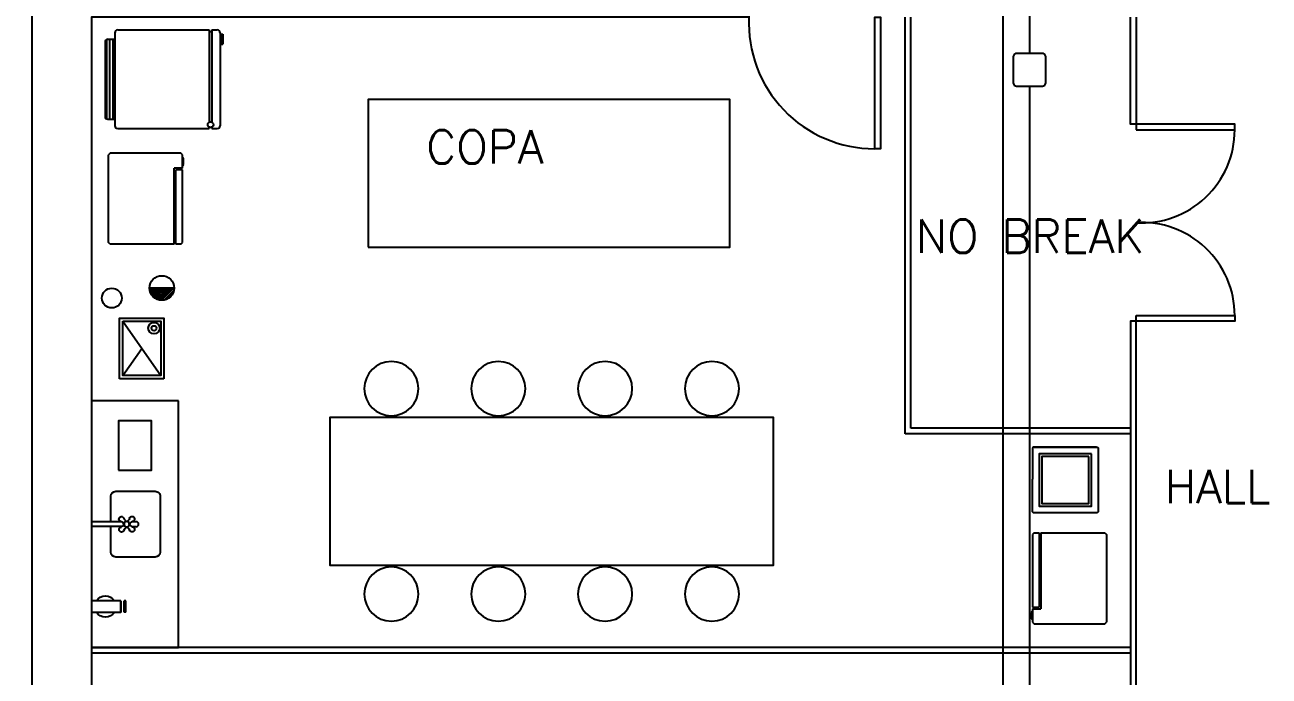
# Model space of a CAD drawing. Header units: metres. Extents: x -367 to 374, y -238 to 224.
# Drawn here: x 343.97 to 351.53, y 185.02 to 188.99 of the extents above; entities that cross this region are included whole.
import ezdxf
from ezdxf.enums import TextEntityAlignment as Align

# ---------------------------------------------------------------- set-up
doc = ezdxf.new("R2010")
doc.units = ezdxf.units.M
for name, color, linetype in [('EL-FIO', 3, 'Continuous'), ('ELE-ALIMENTADORES', 160, 'Continuous'), ('LA_BAU_BASES GERAIS_R00$0$BASE', 253, 'Continuous')]:
    doc.layers.add(name, color=color, linetype=linetype)
doc.styles.add('LA_BAU_BASES GERAIS_R00$0$R60-125-RS', font='romans.shx', dxfattribs={"height": 0.19})
doc.styles.add('LA_BAU_BASES GERAIS_R00$0$R80-100-RS', font='romans.shx', dxfattribs={"height": 0.203})

# ---------------------------------------------------------------- blocks, each defined once
blk = doc.blocks.new('*X50')
at = {"color": 0}
for p, q in [((15.421, 14.448), (15.521, 14.548)), ((15.422, 14.468), (15.503, 14.549)), ((15.431, 14.494), (15.477, 14.54)), ((15.422, 14.432), (15.521, 14.531)), ((15.426, 14.418), (15.521, 14.513)), ((15.431, 14.406), (15.521, 14.495)), ((15.438, 14.395), (15.521, 14.478)), ((15.445, 14.385), (15.521, 14.46)), ((15.454, 14.376), (15.521, 14.442)), ((15.464, 14.368), (15.521, 14.425)), ((15.475, 14.361), (15.521, 14.407)), ((15.487, 14.356), (15.521, 14.389)), ((15.501, 14.352), (15.521, 14.372)), ((15.517, 14.35), (15.521, 14.354))]:
    blk.add_line(p, q, dxfattribs=at)
blk = doc.blocks.new('LA_BAU_BASES GERAIS_R00$0$LA_BAU_ALVENARIA SUPERIOR_R01')
at = {"layer": 'LA_BAU_BASES GERAIS_R00$0$BASE', "linetype": 'Continuous', "ltscale": 0.5}
for p, q in [((249.32, 186.5), (249.32, 189.035)), ((249.355, 186.535), (249.355, 189.035)), ((250.69, 186.5), (249.32, 186.5)), ((250.69, 186.535), (249.355, 186.535)), ((250.69, 185.2), (244.37, 185.2)), ((250.69, 185.165), (244.37, 185.165))]:
    blk.add_line(p, q, dxfattribs=at)
at = {"layer": 'LA_BAU_BASES GERAIS_R00$0$BASE', "linetype": 'Continuous'}
for p, q in [((244.8734, 187.3874), (244.7234, 187.3874)), ((244.5615, 187.1848), (244.7915, 186.8548)), ((244.5615, 186.8548), (244.6765, 187.0198)), ((244.4885, 185.9645), (244.4885, 186.12)), ((244.5185, 186.15), (244.7585, 186.15)), ((244.7885, 186.12), (244.7885, 185.78)), ((244.5537, 185.9645), (244.37, 185.9645)), ((244.5569, 185.9355), (244.37, 185.9355)), ((244.4885, 185.78), (244.4885, 185.9355)), ((244.6423, 185.9645), (244.6151, 185.9645)), ((244.6423, 185.9645), (244.6151, 185.9645)), ((244.6423, 185.9345), (244.6166, 185.9345)), ((244.6423, 185.9345), (244.6166, 185.9345)), ((244.7585, 185.75), (244.5185, 185.75)), ((244.5496, 185.4832), (244.37, 185.4832)), ((244.5496, 185.414), (244.5496, 185.4832)), ((244.5496, 185.4832), (244.5496, 185.4132)), ((244.5796, 185.484), (244.5696, 185.484)), ((244.5696, 185.414), (244.5696, 185.484)), ((244.5796, 185.414), (244.5796, 185.484)), ((244.5496, 185.4132), (244.37, 185.4132)), ((244.5796, 185.414), (244.5696, 185.414))]:
    blk.add_line(p, q, dxfattribs=at)
for points in [[(235.15, 200.25), (245.0223, 200.25), (245.0223, 199.8604), (244.8723, 199.8604), (244.8723, 200.0296), (244.37, 200.0296), (244.37, 199.0796), (244.8723, 199.0796), (244.8723, 199.2593), (245.0223, 199.2593), (245.0223, 198.9296), (244.37, 198.9296), (244.37, 189.185), (248.37, 189.185), (248.37, 189.035), (244.37, 189.035), (244.37, 177.2), (245.4, 177.2), (245.4, 176.8), (245.25, 176.8), (245.25, 176.95), (244.01, 176.95), (244.01, 200), (227.3206, 200)], [(244.5415, 186.8348), (244.5415, 187.2048), (244.8115, 187.2048), (244.8115, 186.8348)], [(244.8115, 186.8348), (244.5415, 186.8348)]]:
    blk.add_lwpolyline(points, dxfattribs=at)
for points in [[(249.135, 188.235), (249.135, 189.035), (249.17, 189.035), (249.17, 188.235)], [(250.725, 188.35), (251.325, 188.35), (251.325, 188.385), (250.725, 188.385)], [(244.5615, 187.1848), (244.7915, 187.1848), (244.7915, 186.8548), (244.5615, 186.8548)], [(250.725, 187.22), (251.325, 187.22), (251.325, 187.185), (250.725, 187.185)], [(244.9, 186.7), (244.37, 186.7), (244.37, 185.2), (244.9, 185.2)]]:
    blk.add_lwpolyline(points, close=True, dxfattribs=at)
at = {"layer": 'LA_BAU_BASES GERAIS_R00$0$BASE', "linetype": 'Continuous', "ltscale": 0.5}
blk.add_lwpolyline([(250.725, 189.035), (250.725, 188.385), (250.69, 188.385), (250.69, 189.035)], dxfattribs=at)
blk.add_lwpolyline([(250.725, 184.855), (250.725, 187.185), (250.69, 187.185), (250.69, 184.855)], close=True, dxfattribs=at)
at = {"layer": 'LA_BAU_BASES GERAIS_R00$0$BASE', "linetype": 'Continuous'}
for centre, radius in [((244.7984, 187.3874), 0.075), ((244.4942, 187.3261), 0.0601), ((244.751, 187.1426), 0.035), ((244.751, 187.1426), 0.015)]:
    blk.add_circle(centre, radius, dxfattribs=at)
for centre, radius, start, end in [((249.135, 189.0008), 0.7658, 177.43768, 270), ((250.759, 188.35), 0.566, 266.55837, 360), ((250.759, 187.22), 0.566, 0, 93.44163), ((244.6423, 185.9495), 0.015, 270.00002, 90.00002)]:
    blk.add_arc(centre, radius, start, end, dxfattribs=at)
at = {"layer": 'LA_BAU_BASES GERAIS_R00$0$BASE', "linetype": 'Continuous', "extrusion": (0, 0, -1)}
for centre, major_axis, start_param, end_param in [((244.5185, 186.12), (-0.0212, 0.0212), -0.785398, 0.785398), ((244.7585, 186.12), (-0.0212, -0.0212), 2.356194, 3.926991), ((244.5531, 185.9809), (-0.0109, -0.0109), 5.706765, 9.981646), ((244.5531, 185.9809), (-0.0109, -0.0109), 5.706765, 9.981646), ((244.5937, 185.9921), (-0.0189, 0.0189), 4.259093, 5.208149), ((244.5937, 185.9921), (-0.0189, 0.0189), 4.259093, 5.208149), ((244.5758, 185.9919), (-0.0189, 0.0189), 2.62628, 3.575336), ((244.5758, 185.9919), (-0.0189, 0.0189), 2.62628, 3.575336), ((244.6166, 185.9816), (-0.0109, -0.0109), 0.994376, 5.269257), ((244.6166, 185.9816), (-0.0109, -0.0109), 0.994376, 5.269257), ((244.6277, 185.941), (-0.0189, 0.0189), -0.453296, 0.49576), ((244.6277, 185.941), (-0.0189, 0.0189), -0.453296, 0.49576), ((244.5537, 185.9174), (-0.0109, -0.0109), 4.135969, 8.410849), ((244.5537, 185.9174), (-0.0109, -0.0109), 4.135969, 8.410849), ((244.5428, 185.9401), (-0.0189, -0.0189), 2.62628, 3.575336), ((244.5428, 185.9401), (-0.0189, -0.0189), 2.62628, 3.575336), ((244.5426, 185.958), (-0.0189, -0.0189), 4.259093, 5.208149), ((244.5426, 185.958), (-0.0189, -0.0189), 4.259093, 5.208149), ((244.5851, 185.9495), (0.0118, 0.0118), 0.785398, 7.068583), ((244.5851, 185.9495), (0.0118, 0.0118), 0.785398, 7.068583), ((244.5945, 185.9071), (-0.0189, 0.0189), -0.515312, 0.433743), ((244.5945, 185.9071), (-0.0189, 0.0189), -0.515312, 0.433743), ((244.5766, 185.9069), (-0.0189, -0.0189), 2.688297, 3.637352), ((244.5766, 185.9069), (-0.0189, -0.0189), 2.688297, 3.637352), ((244.6172, 185.918), (-0.0109, -0.0109), 2.565172, 6.840053), ((244.6172, 185.918), (-0.0109, -0.0109), 2.565172, 6.840053), ((244.6275, 185.9589), (-0.0189, -0.0189), 5.767873, 6.716928), ((244.6275, 185.9589), (-0.0189, -0.0189), 5.767873, 6.716928), ((244.5185, 185.78), (-0.0212, -0.0212), 5.497787, 7.068583), ((244.7585, 185.78), (-0.0212, -0.0212), 3.926991, 5.497787), ((244.455, 185.4482), (-0.046, 0.046), 6.066397, 8.070769), ((244.455, 185.4482), (-0.046, 0.046), 2.924805, 4.929177)]:
    blk.add_ellipse(centre, major_axis=major_axis, ratio=1, start_param=start_param, end_param=end_param, dxfattribs=at)
at = {"layer": 'LA_BAU_BASES GERAIS_R00$0$BASE', "linetype": 'Continuous', "xscale": -0.7499999999999999, "yscale": 0.7499999999999999, "zscale": 0.7499999999999999, "rotation": 270.0000000774576}
blk.add_blockref('*X50', (233.9608, 175.7469), dxfattribs=at)
blk = doc.blocks.new('*X51')
at = {"color": 0}
for p, q in [((15.421, 14.448), (15.521, 14.548)), ((15.422, 14.468), (15.503, 14.549)), ((15.431, 14.494), (15.477, 14.54)), ((15.422, 14.432), (15.521, 14.531)), ((15.426, 14.418), (15.521, 14.513)), ((15.431, 14.406), (15.521, 14.495)), ((15.438, 14.395), (15.521, 14.478)), ((15.445, 14.385), (15.521, 14.46)), ((15.454, 14.376), (15.521, 14.442)), ((15.464, 14.368), (15.521, 14.425)), ((15.475, 14.361), (15.521, 14.407)), ((15.487, 14.356), (15.521, 14.389)), ((15.501, 14.352), (15.521, 14.372)), ((15.517, 14.35), (15.521, 14.354))]:
    blk.add_line(p, q, dxfattribs=at)
blk = doc.blocks.new('LA_BAU_BASES GERAIS_R00$0$LA_BAU_LAYOUT SUPERIOR_R01$0$MESA REFEI')
blk.add_lwpolyline([(88.1947, 197.3042), (88.1947, 197.3042), (88.1947, 200.0042), (89.0947, 200.0042), (89.0947, 197.3042)], close=True)
for centre in [(88.0194, 199.6292), (89.27, 199.6292), (88.0194, 198.9792), (89.27, 198.9792), (88.0194, 198.3292), (89.27, 198.3292), (88.0194, 197.6792), (89.27, 197.6792)]:
    blk.add_circle(centre, 0.165)
blk = doc.blocks.new('LA_BAU_BASES GERAIS_R00$0$LA_BAU_LAYOUT SUPERIOR_R01')
at = {"layer": 'LA_BAU_BASES GERAIS_R00$0$BASE'}
blk.add_hatch(color=256, dxfattribs=at).paths.add_polyline_path([(245.1032, 188.9461), (245.0861, 188.9461), (245.0861, 188.3964, -0.131652), (245.0947, 188.3987, -0.131652), (245.1032, 188.3964)])
for p, q in [((244.5128, 188.941), (244.5128, 188.3753)), ((244.53, 188.9581), (245.0861, 188.9581)), ((245.0861, 188.9581), (245.0861, 188.3964)), ((245.1032, 188.9461), (245.0861, 188.9461)), ((245.1032, 188.9581), (245.1032, 188.3964)), ((245.1032, 188.9581), (245.1357, 188.9581)), ((245.1528, 188.941), (245.1528, 188.3753)), ((245.1528, 188.9305), (245.1614, 188.9305)), ((245.1614, 188.9323), (245.1614, 188.8723)), ((245.1614, 188.9323), (245.17, 188.9323)), ((245.17, 188.9323), (245.17, 188.8723)), ((244.4528, 188.8842), (244.4528, 188.4321)), ((244.4528, 188.8842), (244.4528, 188.4321)), ((244.4614, 188.899), (244.4614, 188.4172)), ((244.47, 188.9013), (244.5128, 188.9013)), ((244.4808, 188.9013), (244.4808, 188.4172)), ((244.4996, 188.9013), (244.4996, 188.4149)), ((245.1528, 188.9023), (245.1528, 188.9023)), ((245.1614, 188.8937), (245.1614, 188.8723)), ((245.1614, 188.8723), (245.17, 188.8723)), ((244.47, 188.4149), (244.5128, 188.4149)), ((244.53, 188.3581), (245.0861, 188.3581)), ((245.0861, 188.3667), (245.0861, 188.3581)), ((245.1032, 188.3667), (245.1032, 188.3581)), ((245.1032, 188.3581), (245.1357, 188.3581)), ((244.4844, 188.2079), (244.4744, 188.1979)), ((244.4744, 187.664), (244.4744, 188.1979)), ((244.9144, 188.2079), (244.4844, 188.2079)), ((244.9244, 188.1979), (244.9144, 188.2079)), ((244.9244, 188.1161), (244.9244, 188.1979)), ((244.9254, 188.1815), (244.9244, 188.1815)), ((244.9254, 188.1815), (244.9304, 188.1765)), ((244.9304, 188.1389), (244.9304, 188.1765)), ((244.8744, 187.654), (244.8744, 188.1161)), ((244.9244, 188.1161), (244.8744, 188.1161)), ((244.8844, 187.654), (244.8844, 188.1061)), ((244.9244, 188.1061), (244.8844, 188.1061)), ((244.9254, 188.1339), (244.9244, 188.1339)), ((244.9244, 187.664), (244.9244, 188.1061)), ((244.9254, 188.1339), (244.9304, 188.1389)), ((244.4844, 187.654), (244.4744, 187.664)), ((244.8744, 187.654), (244.4844, 187.654)), ((244.9144, 187.654), (244.8844, 187.654)), ((244.9144, 187.654), (244.9244, 187.664)), ((244.8734, 187.3874), (244.7234, 187.3874)), ((244.5615, 187.1848), (244.7915, 186.8548)), ((244.5615, 186.8548), (244.6765, 187.0198)), ((244.4885, 185.9645), (244.4885, 186.12)), ((244.5185, 186.15), (244.7585, 186.15)), ((244.7885, 186.12), (244.7885, 185.78)), ((244.5537, 185.9645), (244.37, 185.9645)), ((244.5569, 185.9355), (244.37, 185.9355)), ((244.4885, 185.78), (244.4885, 185.9355)), ((244.6423, 185.9645), (244.6151, 185.9645)), ((244.6423, 185.9645), (244.6151, 185.9645)), ((244.6423, 185.9345), (244.6166, 185.9345)), ((244.6423, 185.9345), (244.6166, 185.9345)), ((250.1046, 185.8975), (250.0946, 185.8875)), ((250.1046, 185.8975), (250.1346, 185.8975)), ((250.1346, 185.8975), (250.1346, 185.4453)), ((250.1446, 185.8975), (250.1446, 185.4353)), ((250.1446, 185.8975), (250.5346, 185.8975)), ((250.5346, 185.8975), (250.5446, 185.8875)), ((250.0946, 185.8875), (250.0946, 185.4453)), ((250.5446, 185.8875), (250.5446, 185.3535)), ((244.7585, 185.75), (244.5185, 185.75)), ((244.5496, 185.4832), (244.37, 185.4832)), ((244.5496, 185.414), (244.5496, 185.4832)), ((244.5496, 185.4832), (244.5496, 185.4132)), ((244.5796, 185.484), (244.5696, 185.484)), ((244.5696, 185.414), (244.5696, 185.484)), ((244.5796, 185.414), (244.5796, 185.484)), ((250.0946, 185.4453), (250.1346, 185.4453)), ((244.5496, 185.4132), (244.37, 185.4132)), ((244.5796, 185.414), (244.5696, 185.414)), ((250.0936, 185.4176), (250.0886, 185.4126)), ((250.0886, 185.4126), (250.0886, 185.375)), ((250.0936, 185.37), (250.0886, 185.375)), ((250.0936, 185.4176), (250.0946, 185.4176)), ((250.0936, 185.37), (250.0946, 185.37)), ((250.0946, 185.4353), (250.0946, 185.3535)), ((250.0946, 185.4353), (250.1446, 185.4353)), ((250.0946, 185.3535), (250.1046, 185.3435)), ((250.1046, 185.3435), (250.5346, 185.3435)), ((250.5346, 185.3435), (250.5446, 185.3535))]:
    blk.add_line(p, q, dxfattribs=at)
for points in [[(246.0528, 187.635), (248.2528, 187.635), (248.2528, 188.535), (246.0528, 188.535), (246.0528, 187.635)], [(244.5415, 186.8348), (244.5415, 187.2048), (244.8115, 187.2048), (244.8115, 186.8348)], [(244.8115, 186.8348), (244.5415, 186.8348)], [(250.4382, 186.3627), (250.151, 186.3627), (250.151, 186.0755), (250.4382, 186.0755), (250.4382, 186.3627)]]:
    blk.add_lwpolyline(points, dxfattribs=at)
for points in [[(244.5615, 187.1848), (244.7915, 187.1848), (244.7915, 186.8548), (244.5615, 186.8548)], [(244.9, 186.7), (244.37, 186.7), (244.37, 185.2), (244.9, 185.2)], [(244.5348, 186.2785), (244.7348, 186.2785), (244.7348, 186.5785), (244.5348, 186.5785)], [(250.4542, 186.3787), (250.135, 186.3787), (250.135, 186.0595), (250.4542, 186.0595)]]:
    blk.add_lwpolyline(points, close=True, dxfattribs=at)
for points in [[(250.4846, 186.4191), (250.1046, 186.4191, 0.414214), (250.0946, 186.4091), (250.0946, 186.2241)], [(250.4946, 186.3457), (250.4946, 186.0291, -0.414214), (250.4846, 186.0191), (250.1046, 186.0191, -0.414214), (250.0946, 186.0291), (250.0946, 186.2241)], [(250.1046, 186.4191), (250.4846, 186.4191, -0.414214), (250.4946, 186.4091), (250.4946, 186.3457)]]:
    blk.add_lwpolyline(points, format="xyb", dxfattribs=at)
for centre, radius in [((245.0947, 188.3815), 0.0171), ((244.7984, 187.3874), 0.075), ((244.4942, 187.3261), 0.0601), ((244.751, 187.1426), 0.035), ((244.751, 187.1426), 0.015)]:
    blk.add_circle(centre, radius, dxfattribs=at)
for centre, radius, start, end in [((244.53, 188.941), 0.0171, 90, 180), ((245.1357, 188.941), 0.0171, 0, 90), ((244.47, 188.8842), 0.0171, 90, 180), ((245.1528, 188.8937), 0.00857, 0, 90), ((244.47, 188.4321), 0.0171, 180, 270), ((244.53, 188.3753), 0.0171, 180, 270), ((245.1357, 188.3753), 0.0171, 270, 0), ((244.6423, 185.9495), 0.015, 270.00002, 90.00002)]:
    blk.add_arc(centre, radius, start, end, dxfattribs=at)
at = {"layer": 'LA_BAU_BASES GERAIS_R00$0$BASE', "extrusion": (0, 0, -1)}
for centre, major_axis, start_param, end_param in [((244.5185, 186.12), (-0.0212, 0.0212), -0.785398, 0.785398), ((244.7585, 186.12), (-0.0212, -0.0212), 2.356194, 3.926991), ((244.5531, 185.9809), (-0.0109, -0.0109), 5.706765, 9.981646), ((244.5531, 185.9809), (-0.0109, -0.0109), 5.706765, 9.981646), ((244.5937, 185.9921), (-0.0189, 0.0189), 4.259093, 5.208149), ((244.5937, 185.9921), (-0.0189, 0.0189), 4.259093, 5.208149), ((244.5758, 185.9919), (-0.0189, 0.0189), 2.62628, 3.575336), ((244.5758, 185.9919), (-0.0189, 0.0189), 2.62628, 3.575336), ((244.6166, 185.9816), (-0.0109, -0.0109), 0.994376, 5.269257), ((244.6166, 185.9816), (-0.0109, -0.0109), 0.994376, 5.269257), ((244.6277, 185.941), (-0.0189, 0.0189), -0.453296, 0.49576), ((244.6277, 185.941), (-0.0189, 0.0189), -0.453296, 0.49576), ((244.5537, 185.9174), (-0.0109, -0.0109), 4.135969, 8.410849), ((244.5537, 185.9174), (-0.0109, -0.0109), 4.135969, 8.410849), ((244.5428, 185.9401), (-0.0189, -0.0189), 2.62628, 3.575336), ((244.5428, 185.9401), (-0.0189, -0.0189), 2.62628, 3.575336), ((244.5426, 185.958), (-0.0189, -0.0189), 4.259093, 5.208149), ((244.5426, 185.958), (-0.0189, -0.0189), 4.259093, 5.208149), ((244.5851, 185.9495), (0.0118, 0.0118), 0.785398, 7.068583), ((244.5851, 185.9495), (0.0118, 0.0118), 0.785398, 7.068583), ((244.5945, 185.9071), (-0.0189, 0.0189), -0.515312, 0.433743), ((244.5945, 185.9071), (-0.0189, 0.0189), -0.515312, 0.433743), ((244.5766, 185.9069), (-0.0189, -0.0189), 2.688297, 3.637352), ((244.5766, 185.9069), (-0.0189, -0.0189), 2.688297, 3.637352), ((244.6172, 185.918), (-0.0109, -0.0109), 2.565172, 6.840053), ((244.6172, 185.918), (-0.0109, -0.0109), 2.565172, 6.840053), ((244.6275, 185.9589), (-0.0189, -0.0189), 5.767873, 6.716928), ((244.6275, 185.9589), (-0.0189, -0.0189), 5.767873, 6.716928), ((244.5185, 185.78), (-0.0212, -0.0212), 5.497787, 7.068583), ((244.7585, 185.78), (-0.0212, -0.0212), 3.926991, 5.497787), ((244.455, 185.4482), (-0.046, 0.046), 6.066397, 8.070769), ((244.455, 185.4482), (-0.046, 0.046), 2.924805, 4.929177)]:
    blk.add_ellipse(centre, major_axis=major_axis, ratio=1, start_param=start_param, end_param=end_param, dxfattribs=at)
at = {"layer": 'LA_BAU_BASES GERAIS_R00$0$BASE', "xscale": -0.7499999999999999, "yscale": 0.7499999999999999, "zscale": 0.7499999999999999, "rotation": 270.0000000774576}
blk.add_blockref('*X51', (233.9608, 175.7469), dxfattribs=at)
at = {"layer": 'LA_BAU_BASES GERAIS_R00$0$BASE', "xscale": -1, "rotation": 90}
blk.add_blockref('LA_BAU_BASES GERAIS_R00$0$LA_BAU_LAYOUT SUPERIOR_R01$0$MESA REFEI', (445.8242, 274.7947), dxfattribs=at)
blk = doc.blocks.new('LA_BAU_BASES GERAIS_R00')
at = {"layer": 'LA_BAU_BASES GERAIS_R00$0$BASE'}
for name in ['LA_BAU_BASES GERAIS_R00$0$LA_BAU_ALVENARIA SUPERIOR_R01', 'LA_BAU_BASES GERAIS_R00$0$LA_BAU_LAYOUT SUPERIOR_R01', 'LA_BAU_BASES GERAIS_R00$0$LA_BAU_LAYOUT SUPERIOR_R01']:
    blk.add_blockref(name, (100, 0), dxfattribs=at)
at = {"layer": 'LA_BAU_BASES GERAIS_R00$0$BASE', "char_height": 0.203, "attachment_point": 1, "style": 'LA_BAU_BASES GERAIS_R00$0$R80-100-RS'}
for s, insert, width in [('COPA', (346.4072, 188.3476), 2.052522), ('NO BREAK', (349.3841, 187.8035), 2.052522), ('HALL', (350.8991, 186.2803), 0.400733)]:
    blk.add_mtext(s, dxfattribs=dict(at, insert=insert, width=width))
at = {"layer": 'LA_BAU_BASES GERAIS_R00$0$BASE', "style": 'LA_BAU_BASES GERAIS_R00$0$R60-125-RS'}
for p in [(242.7816, 218.9192), (358.6366, 192.9642)]:
    blk.add_attdef('S', text='', height=0.19, rotation=90, dxfattribs=at).set_placement(p, align=Align.MIDDLE_CENTER)
at = {"layer": 'LA_BAU_BASES GERAIS_R00$0$BASE', "style": 'LA_BAU_BASES GERAIS_R00$0$R80-100-RS'}
blk.add_attdef('ACESSO', text='', height=0.203, dxfattribs=at).set_placement((365.9223, 191.9868), align=Align.TOP_CENTER)
at = {"layer": 'LA_BAU_BASES GERAIS_R00$0$BASE', "style": 'LA_BAU_BASES GERAIS_R00$0$R60-125-RS'}
blk.add_attdef('S', text='', height=0.19, dxfattribs=at).set_placement((266.1142, 180.9134), align=Align.MIDDLE_CENTER)

msp = doc.modelspace()

# ---------------------------------------------------------------- linework, layer by layer
at = {"layer": 'EL-FIO', "color": 160}
for p, q in [((350.0775, 199.9717), (350.0775, 188.8157)), ((349.915, 193.4153), (349.915, 177.45)), ((350.0775, 188.6157), (350.0775, 177.45))]:
    msp.add_line(p, q, dxfattribs=at)
msp.add_lwpolyline([(350.0015, 188.6157), (350.1515, 188.6157, 0.414214), (350.1765, 188.6407), (350.1765, 188.7907, 0.414214), (350.1515, 188.8157), (350.0015, 188.8157, 0.414214), (349.9765, 188.7907), (349.9765, 188.6407, 0.414214)], format="xyb", close=True, dxfattribs=at)

# ---------------------------------------------------------------- block references
at = {"layer": 'ELE-ALIMENTADORES', "color": 2}
msp.add_blockref('LA_BAU_BASES GERAIS_R00', (0, 0), dxfattribs=at)

doc.saveas('drawing.dxf')
